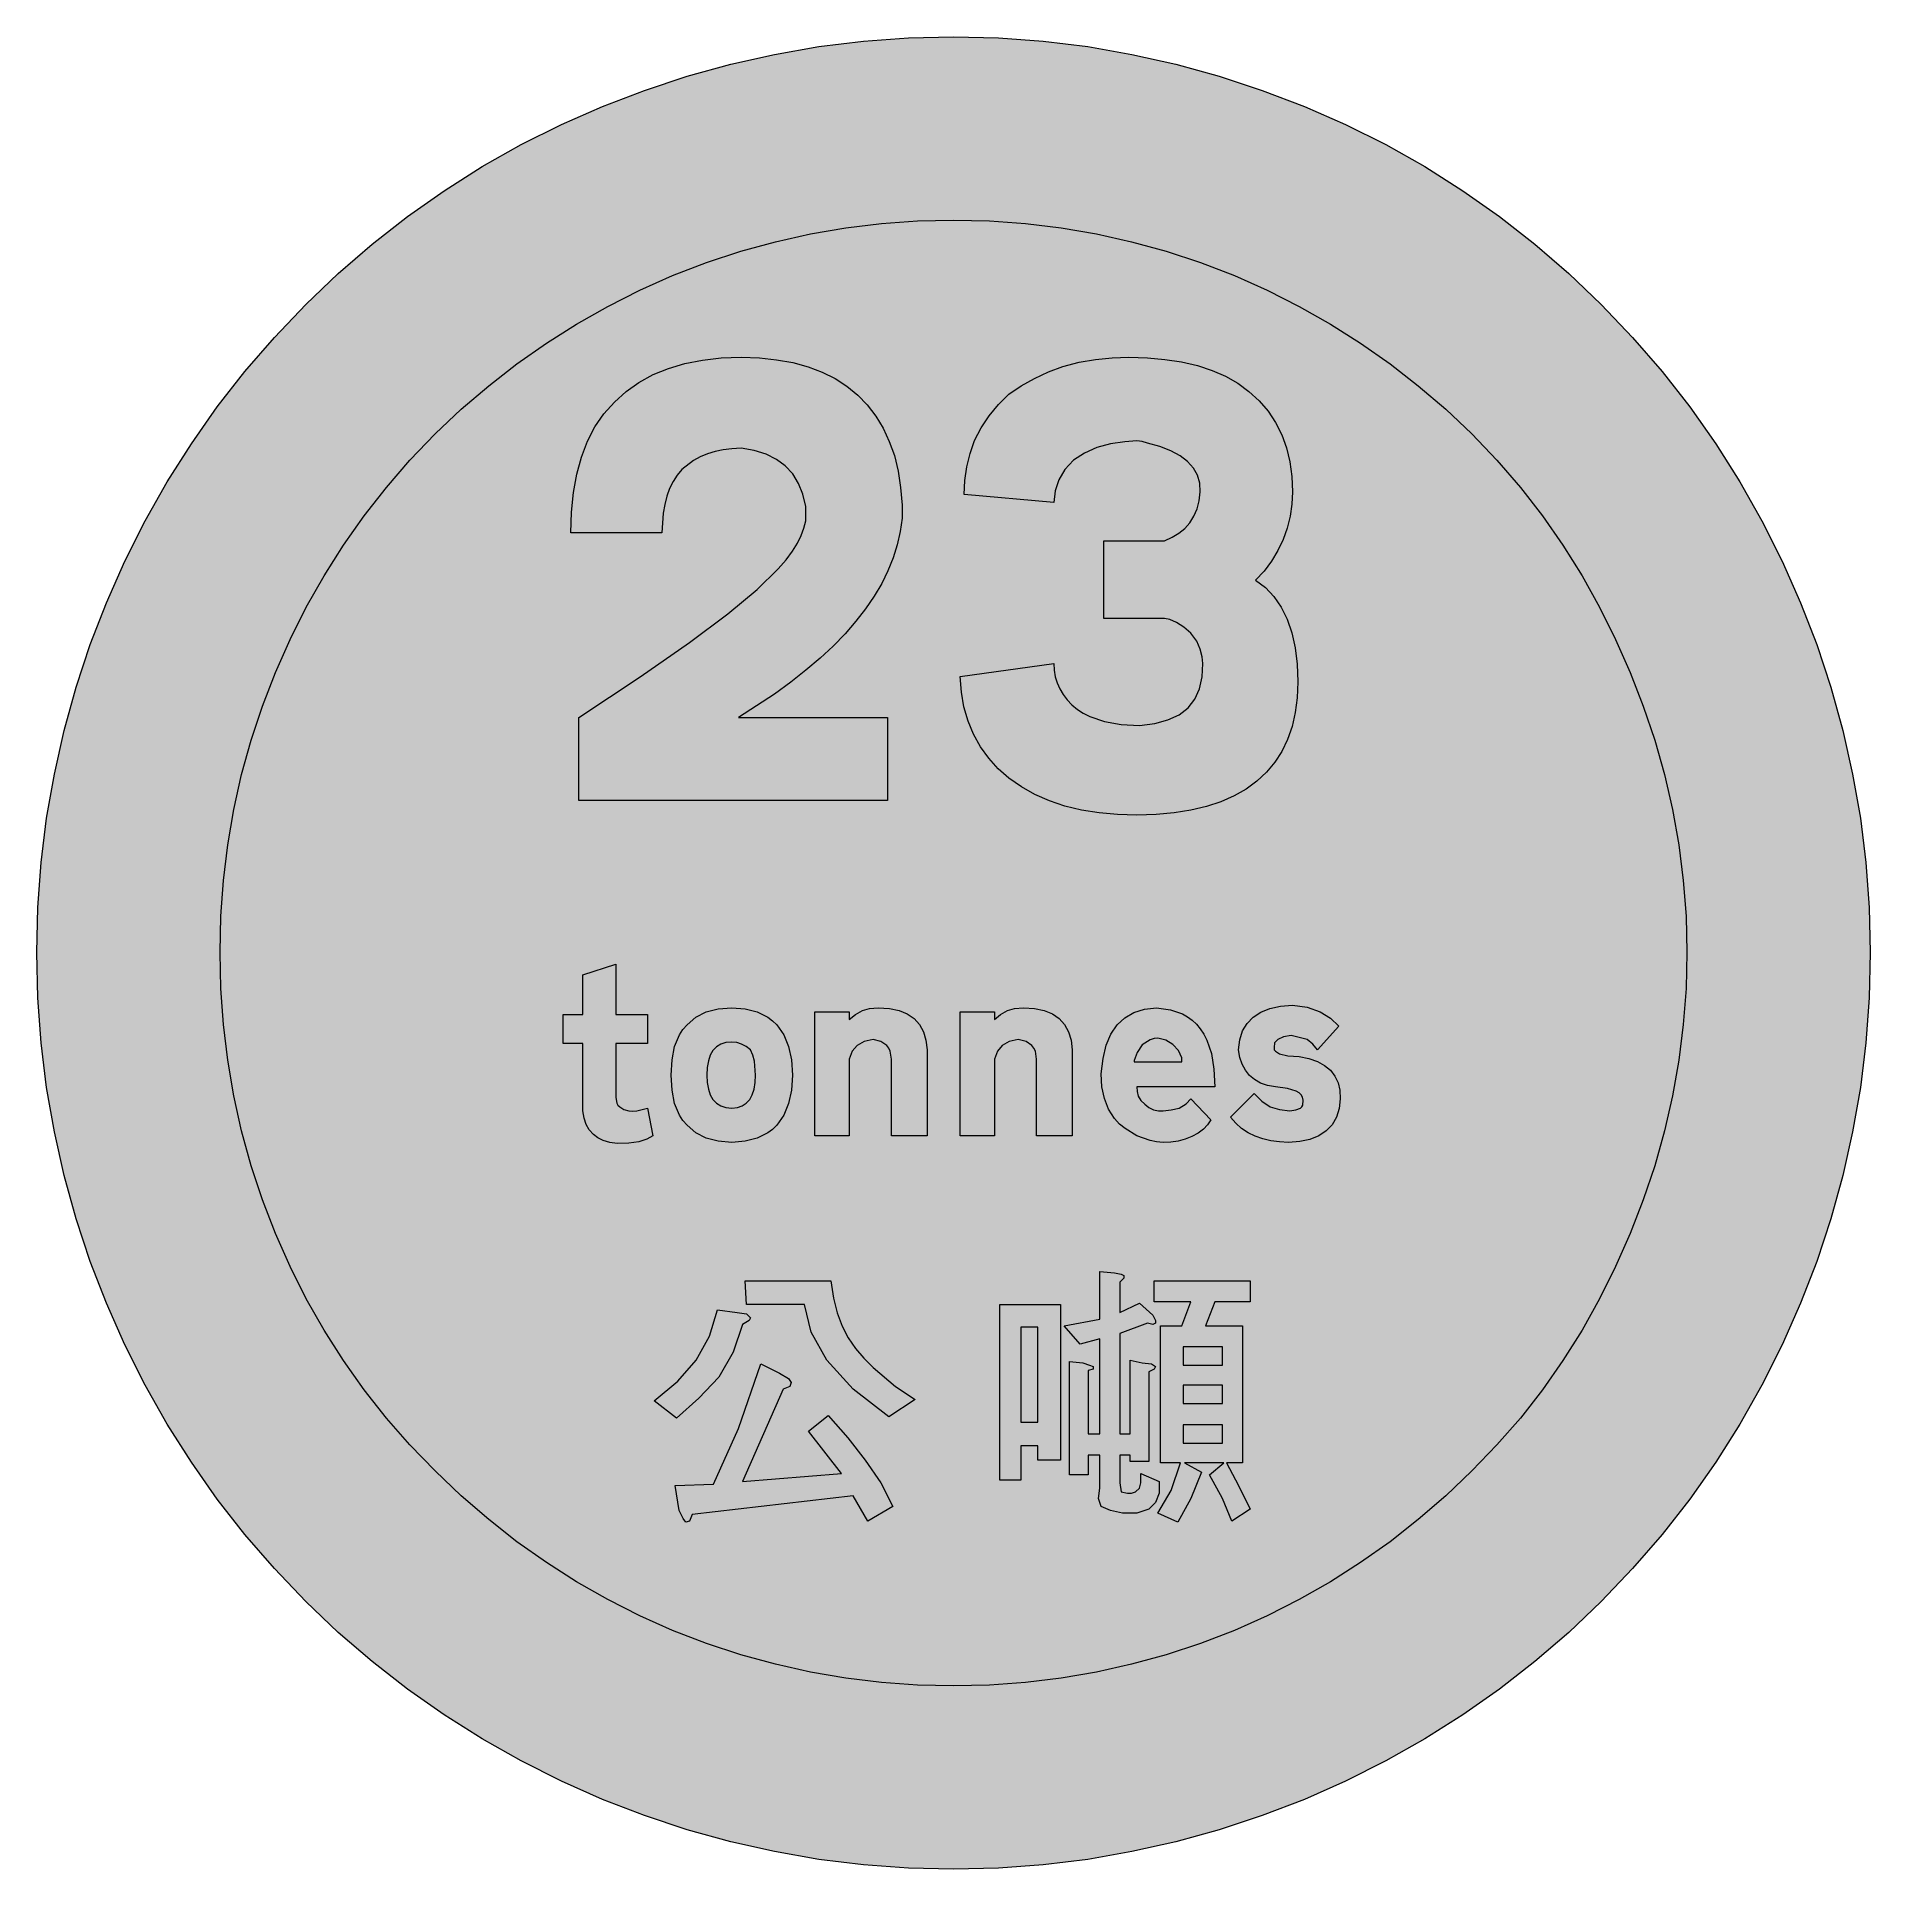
# Model space of a CAD drawing. Header units: metres. Extents: x 160 to 410, y 11 to 261.
import ezdxf

# ---------------------------------------------------------------- set-up
doc = ezdxf.new("R2010")
doc.units = ezdxf.units.M
for name, color, linetype, true_color in [('FILL_BLACK_000000', 7, 'Continuous', 0x000000), ('FILL_RED_FF0000', 7, 'Continuous', 0xff0000), ('FILL_WHITE_FFFFFF', 7, 'Continuous', 0xffffff)]:
    doc.layers.add(name, color=color, linetype=linetype, true_color=true_color)

msp = doc.modelspace()

# ---------------------------------------------------------------- hatches: boundary and pattern name
at = {"layer": 'FILL_BLACK_000000', "true_color": 0x000000}
h = msp.add_hatch(color=7, dxfattribs=at)
h.dxf.hatch_style = 1
h.paths.add_polyline_path([(275.76, 168.12), (275.76, 156.78), (233.64, 156.78), (233.64, 168.12), (242.01, 173.66), (248.73, 178.34), (253.99, 182.27), (257.96, 185.58), (260.83, 188.38), (261.91, 189.63), (262.77, 190.8), (263.46, 191.9), (263.97, 192.95), (264.35, 193.95), (264.6, 194.94), (264.6, 196.92), (264.22, 198.58), (263.63, 200.06), (262.82, 201.34), (261.81, 202.43), (260.6, 203.33), (259.18, 204.03), (257.58, 204.54), (255.78, 204.84), (254.53, 204.79), (253.35, 204.64), (252.24, 204.4), (251.19, 204.08), (250.21, 203.66), (249.3, 203.17), (247.68, 201.96), (247.05, 201.18), (246.5, 200.31), (246.03, 199.35), (245.66, 198.32), (245.36, 197.19), (245.15, 195.99), (244.98, 193.32), (232.56, 193.32), (232.65, 196.15), (232.91, 198.81), (233.35, 201.32), (233.98, 203.65), (234.8, 205.8), (235.83, 207.77), (237.06, 209.55), (238.5, 211.14), (240.08, 212.59), (241.83, 213.84), (243.76, 214.9), (245.86, 215.75), (248.11, 216.42), (250.52, 216.89), (253.08, 217.17), (255.78, 217.26), (258.28, 217.18), (260.63, 216.93), (262.84, 216.53), (264.91, 215.96), (266.83, 215.23), (268.6, 214.35), (270.22, 213.3), (271.69, 212.11), (273, 210.76), (274.16, 209.25), (275.16, 207.6), (276, 205.79), (276.69, 203.84), (277.2, 201.74), (277.55, 199.49), (277.74, 197.1), (277.74, 195.3), (277.49, 193.49), (277.09, 191.69), (276.53, 189.91), (275.82, 188.14), (274.96, 186.39), (273.94, 184.66), (272.76, 182.94), (271.44, 181.24), (269.96, 179.55), (268.34, 177.87), (266.56, 176.21), (264.63, 174.57), (262.55, 172.94), (260.32, 171.32), (255.42, 168.12), (275.76, 168.12)])
h = msp.add_hatch(color=7, dxfattribs=at)
h.dxf.hatch_style = 1
h.paths.add_polyline_path([(307.14, 154.88), (304.62, 155.11), (302.23, 155.49), (299.97, 156.04), (297.84, 156.74), (295.86, 157.61), (294.02, 158.64), (292.32, 159.84), (290.85, 161.13), (289.56, 162.56), (288.44, 164.13), (287.51, 165.83), (286.75, 167.64), (286.19, 169.56), (285.83, 171.58), (285.66, 173.7), (298.44, 175.5), (298.49, 174.57), (298.64, 173.68), (298.9, 172.83), (299.25, 172.01), (299.71, 171.24), (300.26, 170.51), (300.92, 169.83), (301.68, 169.2), (302.47, 168.69), (303.36, 168.26), (305.37, 167.58), (307.65, 167.18), (310.14, 167.04), (312.22, 167.29), (314.02, 167.78), (315.53, 168.5), (316.76, 169.45), (317.69, 170.62), (318.34, 172.03), (318.7, 173.65), (318.78, 175.5), (318.7, 176.4), (318.44, 177.44), (317.94, 178.54), (317.16, 179.64), (316.17, 180.43), (315.18, 181.08), (314.3, 181.49), (313.56, 181.62), (305.28, 181.62), (305.28, 192.24), (313.56, 192.24), (314.59, 192.7), (315.51, 193.26), (316.32, 193.92), (317, 194.69), (317.56, 195.57), (317.99, 196.57), (318.28, 197.68), (318.42, 198.9), (318.36, 200.07), (318.05, 201.16), (317.5, 202.15), (316.71, 203.04), (315.68, 203.83), (314.42, 204.52), (312.93, 205.1), (311.22, 205.56), (310.51, 205.77), (309.76, 205.85), (308.16, 205.74), (306.18, 205.47), (304.31, 204.95), (302.62, 204.2), (301.14, 203.22), (299.96, 201.94), (299.12, 200.54), (298.61, 199.04), (298.44, 197.46), (286.2, 198.54), (286.3, 200.43), (286.58, 202.3), (287.04, 204.13), (287.64, 205.92), (288.55, 207.64), (289.64, 209.27), (290.91, 210.81), (292.32, 212.22), (294, 213.37), (295.81, 214.38), (297.71, 215.26), (299.7, 216), (301.89, 216.58), (304.13, 216.97), (306.41, 217.19), (308.7, 217.26), (311.21, 217.19), (313.61, 216.98), (315.89, 216.63), (318.04, 216.14), (320.04, 215.48), (321.89, 214.68), (323.57, 213.71), (325.08, 212.58), (326.47, 211.3), (327.68, 209.89), (328.7, 208.35), (329.54, 206.69), (330.18, 204.91), (330.65, 203.01), (330.93, 201.01), (331.02, 198.9), (330.94, 197.22), (330.69, 195.57), (330.28, 193.96), (329.72, 192.4), (329, 190.89), (328.13, 189.46), (327.13, 188.1), (325.98, 186.84), (327.31, 185.85), (328.47, 184.62), (329.46, 183.18), (330.28, 181.53), (330.91, 179.68), (331.37, 177.63), (331.65, 175.39), (331.74, 172.98), (331.65, 170.82), (331.39, 168.79), (330.95, 166.89), (330.33, 165.13), (329.55, 163.5), (328.59, 162.01), (327.46, 160.65), (326.16, 159.44), (324.69, 158.36), (323.06, 157.42), (321.25, 156.62), (319.29, 155.97), (317.15, 155.46), (314.86, 155.09), (312.4, 154.87), (309.78, 154.8), (307.14, 154.88)])
h = msp.add_hatch(color=7, dxfattribs=at)
h.dxf.hatch_style = 1
h.paths.add_polyline_path([(243, 127.62), (243, 123.66), (238.68, 123.66), (238.68, 116.28), (238.82, 115.52), (238.98, 115.22), (239.22, 115.02), (239.78, 114.62), (240.48, 114.48), (241.02, 114.41), (241.56, 114.48), (243, 114.84), (243.72, 111.06), (242.91, 110.59), (241.83, 110.25), (240.48, 110.05), (238.86, 109.98), (237.85, 110.15), (236.97, 110.41), (236.23, 110.76), (235.62, 111.24), (235.04, 111.85), (234.63, 112.59), (234.35, 113.47), (234.18, 114.48), (234.18, 123.66), (231.48, 123.66), (231.48, 127.62), (234.18, 127.62), (234.18, 133.02), (238.68, 134.46), (238.68, 127.62), (243, 127.62)])
h = msp.add_hatch(color=7, dxfattribs=at)
h.dxf.hatch_style = 1
h.paths.add_polyline_path([(262.26, 115.45), (261.59, 113.85), (260.64, 112.5), (260.07, 111.93), (259.43, 111.45), (257.99, 110.72), (256.34, 110.3), (254.52, 110.16), (252.63, 110.3), (250.99, 110.72), (249.58, 111.45), (248.4, 112.5), (247.84, 113.14), (247.38, 113.85), (246.71, 115.45), (246.35, 117.28), (246.24, 119.34), (246.35, 121.4), (246.71, 123.23), (247.38, 124.83), (247.84, 125.54), (248.4, 126.18), (249.58, 127.23), (250.99, 127.96), (252.63, 128.38), (254.52, 128.52), (256.34, 128.38), (257.99, 127.96), (259.43, 127.23), (260.07, 126.75), (260.64, 126.18), (261.59, 124.83), (262.26, 123.23), (262.67, 121.4), (262.8, 119.34), (262.67, 117.28), (262.26, 115.45)])
h.paths.add_polyline_path([(257.38, 122.05), (257.04, 122.76), (256.47, 123.23), (255.85, 123.57), (255.19, 123.77), (254.52, 123.84), (253.7, 123.76), (253, 123.54), (252.41, 123.18), (251.93, 122.67), (251.57, 122.03), (251.31, 121.26), (251.15, 120.36), (251.1, 119.34), (251.15, 118.32), (251.31, 117.42), (251.57, 116.65), (251.93, 116.01), (252.41, 115.5), (253, 115.14), (253.7, 114.92), (254.52, 114.84), (255.28, 114.92), (255.94, 115.14), (256.49, 115.5), (256.95, 116.01), (257.3, 116.65), (257.56, 117.42), (257.71, 118.32), (257.76, 119.34), (257.6, 121.25), (257.38, 122.05)], flags=16)
h = msp.add_hatch(color=7, dxfattribs=at)
h.dxf.hatch_style = 1
h.paths.add_polyline_path([(276.13, 122.58), (275.93, 123.02), (275.65, 123.39), (274.86, 123.93), (273.78, 124.2), (272.57, 123.93), (271.62, 123.39), (270.95, 122.58), (270.54, 121.5), (270.54, 111.06), (265.86, 111.06), (265.86, 127.98), (270.54, 127.98), (270.54, 126.9), (271.37, 127.6), (272.34, 128.16), (273.29, 128.41), (274.5, 128.52), (276.02, 128.43), (277.34, 128.15), (278.46, 127.69), (279.38, 127.06), (280.11, 126.24), (280.65, 125.25), (281, 124.09), (281.16, 122.76), (281.16, 111.06), (276.3, 111.06), (276.3, 120.96), (276.3, 121.03), (276.3, 121.14), (276.3, 121.32), (276.3, 121.39), (276.3, 121.5), (276.13, 122.58)])
h = msp.add_hatch(color=7, dxfattribs=at)
h.dxf.hatch_style = 1
h.paths.add_polyline_path([(295.93, 122.58), (295.73, 123.02), (295.45, 123.39), (294.66, 123.93), (293.58, 124.2), (292.37, 123.93), (291.42, 123.39), (290.75, 122.58), (290.34, 121.5), (290.34, 111.06), (285.66, 111.06), (285.66, 127.98), (290.34, 127.98), (290.34, 126.9), (291.17, 127.6), (292.14, 128.16), (293.09, 128.41), (294.3, 128.52), (295.82, 128.43), (297.14, 128.15), (298.26, 127.69), (299.18, 127.06), (299.91, 126.24), (300.45, 125.25), (300.8, 124.09), (300.96, 122.76), (300.96, 111.06), (296.1, 111.06), (296.1, 120.96), (296.1, 121.03), (296.1, 121.14), (296.1, 121.32), (296.1, 121.39), (296.1, 121.5), (295.93, 122.58)])
h = msp.add_hatch(color=7, dxfattribs=at)
h.dxf.hatch_style = 1
h.paths.add_polyline_path([(309.8, 117.09), (309.96, 116.46), (310.34, 115.85), (310.86, 115.38), (311.43, 114.91), (312.05, 114.59), (312.71, 114.44), (313.38, 114.48), (314.46, 114.59), (315.54, 114.84), (316.49, 115.4), (317.16, 116.1), (319.86, 113.22), (319.43, 112.56), (318.85, 111.96), (318.13, 111.41), (317.3, 110.95), (316.38, 110.57), (315.41, 110.31), (314.4, 110.17), (313.38, 110.16), (312.46, 110.22), (311.58, 110.41), (309.78, 111.06), (308.18, 112.03), (307.43, 112.65), (306.72, 113.4), (305.91, 114.69), (305.35, 116.12), (305.02, 117.73), (304.92, 119.52), (305.16, 121.6), (305.6, 123.41), (306.24, 124.93), (307.08, 126.18), (308.13, 127.16), (309.38, 127.87), (310.83, 128.33), (312.48, 128.52), (314.37, 128.25), (315.99, 127.69), (316.7, 127.29), (317.34, 126.82), (317.91, 126.27), (318.42, 125.64), (318.92, 124.92), (319.34, 124.12), (319.95, 122.29), (320.29, 120.15), (320.4, 117.72), (309.78, 117.72), (309.8, 117.09)])
h.paths.add_polyline_path([(315.9, 121.68), (315.44, 122.68), (314.69, 123.5), (313.72, 124.08), (312.66, 124.38), (312.12, 124.32), (311.58, 124.13), (310.5, 123.48), (309.83, 122.4), (309.42, 121.32), (309.42, 121.14), (315.9, 121.14), (315.9, 121.68)], flags=16)
h = msp.add_hatch(color=7, dxfattribs=at)
h.dxf.hatch_style = 1
h.paths.add_polyline_path([(337.38, 114.76), (337.01, 113.58), (336.42, 112.56), (335.61, 111.71), (334.6, 111.04), (333.4, 110.56), (332.02, 110.26), (330.48, 110.16), (329.23, 110.21), (328.05, 110.37), (326.95, 110.63), (325.91, 110.99), (324.96, 111.47), (324.08, 112.06), (323.28, 112.76), (322.56, 113.58), (325.8, 116.82), (326.81, 115.79), (327.96, 115.02), (329.24, 114.62), (330.66, 114.48), (331.45, 114.59), (332.1, 114.84), (332.31, 115.01), (332.42, 115.25), (332.46, 115.92), (332.4, 116.3), (332.22, 116.63), (331.93, 116.92), (331.52, 117.16), (330.33, 117.51), (328.68, 117.72), (327.6, 117.92), (326.65, 118.25), (325.84, 118.71), (325.15, 119.3), (324.59, 119.99), (324.15, 120.81), (323.83, 121.73), (323.64, 122.76), (323.82, 124.15), (324.21, 125.36), (324.82, 126.39), (325.64, 127.24), (326.68, 127.91), (327.92, 128.4), (329.37, 128.73), (331.02, 128.88), (333.04, 128.58), (334.78, 127.98), (336.21, 127.11), (337.32, 126), (334.44, 122.76), (333.79, 123.55), (333, 124.2), (330.84, 124.74), (329.77, 124.54), (329, 124.2), (328.56, 123.73), (328.5, 123.12), (328.5, 122.94), (328.52, 122.76), (328.68, 122.58), (329.22, 122.22), (330.37, 121.97), (331.92, 121.86), (333.25, 121.59), (334.41, 121.19), (335.39, 120.65), (336.2, 119.99), (336.81, 119.2), (337.24, 118.29), (337.47, 117.26), (337.5, 116.1), (337.38, 114.76)])
h = msp.add_hatch(color=7, dxfattribs=at)
h.dxf.hatch_style = 1
h.paths.add_polyline_path([(268.02, 91.26), (268.38, 88.92), (268.9, 86.88), (269.57, 85.09), (270.4, 83.49), (271.38, 82.04), (272.51, 80.7), (273.8, 79.42), (276.84, 76.86), (279.54, 75.06), (275.94, 72.72), (271.08, 76.5), (267.48, 80.46), (265.32, 84.24), (264.42, 88.02), (256.5, 88.02), (256.32, 91.26), (268.02, 91.26)])
h = msp.add_hatch(color=7, dxfattribs=at)
h.dxf.hatch_style = 1
h.paths.add_polyline_path([(306.72, 92.34), (307.62, 92.16), (307.98, 91.98), (307.98, 91.62), (307.44, 91.08), (307.44, 86.94), (310.14, 88.2), (311.94, 86.58), (312.3, 85.86), (312.3, 85.5), (311.94, 85.32), (311.22, 85.5), (307.44, 84.06), (307.44, 70.38), (308.88, 70.38), (308.88, 80.46), (310.5, 80.1), (311.76, 79.92), (312.3, 79.56), (312.12, 79.2), (311.4, 78.84), (311.4, 66.6), (308.88, 66.6), (308.88, 67.5), (307.44, 67.5), (307.44, 63.72), (307.62, 62.46), (308.52, 62.28), (309.06, 62.28), (309.6, 62.46), (310.14, 63), (310.32, 63.72), (310.32, 64.98), (312.84, 63.9), (312.84, 62.28), (312.3, 61.02), (311.4, 60.12), (309.78, 59.58), (307.8, 59.58), (306.18, 59.94), (304.92, 60.48), (304.56, 61.56), (304.74, 63), (304.74, 67.5), (303.12, 67.5), (303.12, 64.8), (300.6, 64.8), (300.6, 80.28), (302.4, 80.1), (303.3, 79.74), (303.84, 79.56), (303.84, 79.2), (303.12, 79.02), (303.12, 70.38), (304.74, 70.38), (304.74, 83.34), (302.04, 82.62), (299.88, 85.14), (304.74, 86.04), (304.74, 92.52), (306.72, 92.34)])
h = msp.add_hatch(color=7, dxfattribs=at)
h.dxf.hatch_style = 1
h.paths.add_polyline_path([(319.14, 85.14), (324.18, 85.14), (324.18, 66.42), (322.02, 66.42), (323.64, 63.36), (325.26, 60.12), (322.74, 58.5), (321.48, 61.56), (319.68, 64.8), (321.66, 66.42), (316.26, 66.42), (318.6, 65.16), (317.16, 61.56), (315.36, 58.32), (312.66, 59.58), (314.46, 62.64), (315.72, 66.42), (313.02, 66.42), (313.02, 85.14), (315.9, 85.14), (317.16, 88.38), (312.12, 88.38), (312.12, 91.26), (325.26, 91.26), (325.26, 88.38), (320.4, 88.38), (319.14, 85.14)])
h.paths.add_polyline_path([(316.08, 74.52), (321.48, 74.52), (321.48, 77.04), (316.08, 77.04), (316.08, 74.52)], flags=16)
h.paths.add_polyline_path([(316.08, 82.26), (316.08, 79.74), (321.48, 79.74), (321.48, 82.26), (316.08, 82.26)], flags=16)
h.paths.add_polyline_path([(321.48, 71.64), (316.08, 71.64), (316.08, 69.12), (321.48, 69.12), (321.48, 71.64)], flags=16)
h = msp.add_hatch(color=7, dxfattribs=at)
h.dxf.hatch_style = 1
h.paths.add_polyline_path([(299.34, 66.78), (296.28, 66.78), (296.28, 68.76), (293.94, 68.76), (293.94, 64.08), (291.06, 64.08), (291.06, 88.02), (299.34, 88.02), (299.34, 66.78)])
h.paths.add_polyline_path([(296.28, 84.96), (293.94, 84.96), (293.94, 72), (296.28, 72), (296.28, 84.96)], flags=16)
h = msp.add_hatch(color=7, dxfattribs=at)
h.dxf.hatch_style = 1
h.paths.add_polyline_path([(256.5, 86.76), (257.04, 86.22), (256.86, 85.86), (255.96, 85.32), (254.7, 81.54), (252.72, 78.12), (250.02, 75.24), (246.96, 72.54), (243.9, 74.88), (247.14, 77.58), (249.66, 80.46), (251.46, 83.7), (252.54, 87.3), (255.24, 86.94), (256.5, 86.76)])
h = msp.add_hatch(color=7, dxfattribs=at)
h.dxf.hatch_style = 1
h.paths.add_polyline_path([(262.26, 77.94), (262.62, 77.4), (262.44, 76.86), (261.54, 76.5), (255.96, 63.9), (269.46, 64.98), (264.96, 70.74), (267.66, 72.9), (270.36, 69.84), (272.7, 66.78), (274.86, 63.72), (276.48, 60.48), (273.06, 58.5), (271.08, 61.92), (249.12, 59.4), (248.76, 58.5), (248.22, 58.32), (247.86, 58.86), (247.32, 59.94), (246.78, 63.36), (252, 63.54), (255.42, 71.1), (258.48, 79.92), (261, 78.66), (262.26, 77.94)])
at = {"layer": 'FILL_RED_FF0000', "true_color": 0xff0000}
h = msp.add_hatch(color=7, dxfattribs=at)
h.dxf.hatch_style = 1
h.paths.add_polyline_path([(409.71, 129.89), (409.26, 123.74), (408.5, 117.64), (407.45, 111.6), (406.11, 105.63), (404.47, 99.73), (402.54, 93.92), (400.32, 88.2), (397.82, 82.54), (395.06, 77.03), (392.04, 71.69), (388.76, 66.51), (385.22, 61.5), (381.44, 56.66), (377.41, 52), (373.14, 47.52), (368.71, 43.31), (364.08, 39.33), (359.25, 35.58), (354.24, 32.06), (349.06, 28.79), (343.73, 25.78), (338.25, 23.02), (332.64, 20.52), (326.86, 18.3), (321.01, 16.37), (315.09, 14.73), (309.11, 13.39), (303.07, 12.34), (297, 11.58), (290.89, 11.13), (284.76, 10.98), (278.62, 11.13), (272.49, 11.58), (266.4, 12.34), (260.35, 13.39), (254.36, 14.73), (248.44, 16.37), (242.61, 18.3), (236.88, 20.52), (231.27, 23.02), (225.79, 25.78), (220.46, 28.79), (215.28, 32.06), (210.27, 35.58), (205.44, 39.33), (200.81, 43.31), (196.38, 47.52), (192.11, 52), (188.08, 56.66), (184.3, 61.5), (180.77, 66.51), (177.48, 71.69), (174.46, 77.03), (171.7, 82.54), (169.2, 88.2), (166.98, 93.92), (165.05, 99.73), (163.41, 105.63), (162.07, 111.6), (161.02, 117.64), (160.26, 123.74), (159.81, 129.89), (159.66, 136.08), (159.81, 142.21), (160.26, 148.32), (161.02, 154.38), (162.07, 160.4), (163.41, 166.36), (165.05, 172.25), (166.98, 178.06), (169.2, 183.78), (171.7, 189.44), (174.46, 194.95), (177.48, 200.29), (180.77, 205.47), (184.3, 210.48), (188.08, 215.32), (192.11, 219.98), (196.38, 224.46), (200.81, 228.68), (205.44, 232.68), (210.27, 236.45), (215.28, 239.99), (220.46, 243.27), (225.79, 246.28), (231.27, 249.02), (236.88, 251.46), (242.61, 253.68), (248.44, 255.61), (254.36, 257.25), (260.35, 258.59), (266.4, 259.64), (272.49, 260.4), (278.62, 260.85), (284.76, 261), (290.89, 260.85), (297, 260.4), (303.07, 259.64), (309.11, 258.59), (315.09, 257.25), (321.01, 255.61), (326.86, 253.68), (332.64, 251.46), (338.25, 249.02), (343.73, 246.28), (349.06, 243.27), (354.24, 239.99), (359.25, 236.45), (364.08, 232.68), (368.71, 228.68), (373.14, 224.46), (377.41, 219.98), (381.44, 215.32), (385.22, 210.48), (388.76, 205.47), (392.04, 200.29), (395.06, 194.95), (397.82, 189.44), (400.32, 183.78), (402.54, 178.06), (404.47, 172.25), (406.11, 166.36), (407.45, 160.4), (408.5, 154.38), (409.26, 148.32), (409.71, 142.21), (409.86, 136.08), (409.71, 129.89)])
at = {"layer": 'FILL_WHITE_FFFFFF', "true_color": 0xffffff}
h = msp.add_hatch(color=7, dxfattribs=at)
h.dxf.hatch_style = 1
h.paths.add_polyline_path([(384.71, 131.15), (384.34, 126.24), (383.72, 121.35), (382.86, 116.51), (381.76, 111.71), (380.44, 106.97), (378.88, 102.31), (377.1, 97.74), (375.11, 93.21), (372.92, 88.8), (370.52, 84.53), (367.92, 80.39), (365.12, 76.4), (362.12, 72.55), (358.91, 68.87), (355.5, 65.34), (351.92, 61.92), (348.18, 58.7), (344.32, 55.66), (340.31, 52.83), (336.18, 50.2), (331.93, 47.77), (327.57, 45.56), (323.1, 43.56), (318.48, 41.79), (313.79, 40.25), (309.05, 38.95), (304.27, 37.89), (299.44, 37.06), (294.57, 36.47), (289.68, 36.12), (284.76, 36), (279.84, 36.12), (274.95, 36.47), (270.08, 37.06), (265.25, 37.89), (260.47, 38.95), (255.73, 40.25), (251.04, 41.79), (246.42, 43.56), (241.95, 45.56), (237.59, 47.77), (233.34, 50.2), (229.21, 52.83), (225.2, 55.66), (221.34, 58.7), (217.6, 61.92), (214.02, 65.34), (210.6, 68.87), (207.38, 72.55), (204.34, 76.4), (201.51, 80.39), (198.88, 84.53), (196.45, 88.8), (194.24, 93.21), (192.24, 97.74), (190.47, 102.31), (188.93, 106.97), (187.63, 111.71), (186.57, 116.51), (185.74, 121.35), (185.15, 126.24), (184.8, 131.15), (184.68, 136.08), (184.8, 141), (185.15, 145.89), (185.74, 150.75), (186.57, 155.57), (187.63, 160.33), (188.93, 165.04), (190.47, 169.68), (192.24, 174.24), (194.24, 178.77), (196.45, 183.18), (198.88, 187.46), (201.51, 191.61), (204.34, 195.63), (207.38, 199.5), (210.6, 203.23), (214.02, 206.82), (217.6, 210.18), (221.34, 213.36), (225.2, 216.36), (229.21, 219.17), (233.34, 221.79), (237.59, 224.21), (241.95, 226.42), (246.42, 228.42), (251.04, 230.19), (255.73, 231.73), (260.47, 233.03), (265.25, 234.09), (270.08, 234.92), (274.95, 235.51), (279.84, 235.86), (284.76, 235.98), (289.68, 235.86), (294.57, 235.51), (299.44, 234.92), (304.27, 234.09), (309.05, 233.03), (313.79, 231.73), (318.48, 230.19), (323.1, 228.42), (327.57, 226.42), (331.93, 224.21), (336.18, 221.79), (340.31, 219.17), (344.32, 216.36), (348.18, 213.36), (351.92, 210.18), (355.5, 206.82), (358.91, 203.23), (362.12, 199.5), (365.12, 195.63), (367.92, 191.61), (370.52, 187.46), (372.92, 183.18), (375.11, 178.77), (377.1, 174.24), (378.88, 169.68), (380.44, 165.04), (381.76, 160.33), (382.86, 155.57), (383.72, 150.75), (384.34, 145.89), (384.71, 141), (384.84, 136.08), (384.71, 131.15)])

# ---------------------------------------------------------------- linework, layer by layer
at = {"layer": 'FILL_BLACK_000000', "lineweight": 0, "true_color": 0x000000}
for points in [[(275.76, 168.12), (275.76, 156.78), (233.64, 156.78), (233.64, 168.12), (242.01, 173.66), (248.73, 178.34), (253.99, 182.27), (257.96, 185.58), (260.83, 188.38), (261.91, 189.63), (262.77, 190.8), (263.46, 191.9), (263.97, 192.95), (264.35, 193.95), (264.6, 194.94), (264.6, 196.92), (264.22, 198.58), (263.63, 200.06), (262.82, 201.34), (261.81, 202.43), (260.6, 203.33), (259.18, 204.03), (257.58, 204.54), (255.78, 204.84), (254.53, 204.79), (253.35, 204.64), (252.24, 204.4), (251.19, 204.08), (250.21, 203.66), (249.3, 203.17), (247.68, 201.96), (247.05, 201.18), (246.5, 200.31), (246.03, 199.35), (245.66, 198.32), (245.36, 197.19), (245.15, 195.99), (244.98, 193.32), (232.56, 193.32), (232.65, 196.15), (232.91, 198.81), (233.35, 201.32), (233.98, 203.65), (234.8, 205.8), (235.83, 207.77), (237.06, 209.55), (238.5, 211.14), (240.08, 212.59), (241.83, 213.84), (243.76, 214.9), (245.86, 215.75), (248.11, 216.42), (250.52, 216.89), (253.08, 217.17), (255.78, 217.26), (258.28, 217.18), (260.63, 216.93), (262.84, 216.53), (264.91, 215.96), (266.83, 215.23), (268.6, 214.35), (270.22, 213.3), (271.69, 212.11), (273, 210.76), (274.16, 209.25), (275.16, 207.6), (276, 205.79), (276.69, 203.84), (277.2, 201.74), (277.55, 199.49), (277.74, 197.1), (277.74, 195.3), (277.49, 193.49), (277.09, 191.69), (276.53, 189.91), (275.82, 188.14), (274.96, 186.39), (273.94, 184.66), (272.76, 182.94), (271.44, 181.24), (269.96, 179.55), (268.34, 177.87), (266.56, 176.21), (264.63, 174.57), (262.55, 172.94), (260.32, 171.32), (255.42, 168.12)], [(307.14, 154.88), (304.62, 155.11), (302.23, 155.49), (299.97, 156.04), (297.84, 156.74), (295.86, 157.61), (294.02, 158.64), (292.32, 159.84), (290.85, 161.13), (289.56, 162.56), (288.44, 164.13), (287.51, 165.83), (286.75, 167.64), (286.19, 169.56), (285.83, 171.58), (285.66, 173.7), (298.44, 175.5), (298.49, 174.57), (298.64, 173.68), (298.9, 172.83), (299.25, 172.01), (299.71, 171.24), (300.26, 170.51), (300.92, 169.83), (301.68, 169.2), (302.47, 168.69), (303.36, 168.26), (305.37, 167.58), (307.65, 167.18), (310.14, 167.04), (312.22, 167.29), (314.02, 167.78), (315.53, 168.5), (316.76, 169.45), (317.69, 170.62), (318.34, 172.03), (318.7, 173.65), (318.78, 175.5), (318.7, 176.4), (318.44, 177.44), (317.94, 178.54), (317.16, 179.64), (316.17, 180.43), (315.18, 181.08), (314.3, 181.49), (313.56, 181.62), (305.28, 181.62), (305.28, 192.24), (313.56, 192.24), (314.59, 192.7), (315.51, 193.26), (316.32, 193.92), (317, 194.69), (317.56, 195.57), (317.99, 196.57), (318.28, 197.68), (318.42, 198.9), (318.36, 200.07), (318.05, 201.16), (317.5, 202.15), (316.71, 203.04), (315.68, 203.83), (314.42, 204.52), (312.93, 205.1), (311.22, 205.56), (310.51, 205.77), (309.76, 205.85), (308.16, 205.74), (306.18, 205.47), (304.31, 204.95), (302.62, 204.2), (301.14, 203.22), (299.96, 201.94), (299.12, 200.54), (298.61, 199.04), (298.44, 197.46), (286.2, 198.54), (286.3, 200.43), (286.58, 202.3), (287.04, 204.13), (287.64, 205.92), (288.55, 207.64), (289.64, 209.27), (290.91, 210.81), (292.32, 212.22), (294, 213.37), (295.81, 214.38), (297.71, 215.26), (299.7, 216), (301.89, 216.58), (304.13, 216.97), (306.41, 217.19), (308.7, 217.26), (311.21, 217.19), (313.61, 216.98), (315.89, 216.63), (318.04, 216.14), (320.04, 215.48), (321.89, 214.68), (323.57, 213.71), (325.08, 212.58), (326.47, 211.3), (327.68, 209.89), (328.7, 208.35), (329.54, 206.69), (330.18, 204.91), (330.65, 203.01), (330.93, 201.01), (331.02, 198.9), (330.94, 197.22), (330.69, 195.57), (330.28, 193.96), (329.72, 192.4), (329, 190.89), (328.13, 189.46), (327.13, 188.1), (325.98, 186.84), (327.31, 185.85), (328.47, 184.62), (329.46, 183.18), (330.28, 181.53), (330.91, 179.68), (331.37, 177.63), (331.65, 175.39), (331.74, 172.98), (331.65, 170.82), (331.39, 168.79), (330.95, 166.89), (330.33, 165.13), (329.55, 163.5), (328.59, 162.01), (327.46, 160.65), (326.16, 159.44), (324.69, 158.36), (323.06, 157.42), (321.25, 156.62), (319.29, 155.97), (317.15, 155.46), (314.86, 155.09), (312.4, 154.87), (309.78, 154.8)], [(243, 127.62), (243, 123.66), (238.68, 123.66), (238.68, 116.28), (238.82, 115.52), (238.98, 115.22), (239.22, 115.02), (239.78, 114.62), (240.48, 114.48), (241.02, 114.41), (241.56, 114.48), (243, 114.84), (243.72, 111.06), (242.91, 110.59), (241.83, 110.25), (240.48, 110.05), (238.86, 109.98), (237.85, 110.15), (236.97, 110.41), (236.23, 110.76), (235.62, 111.24), (235.04, 111.85), (234.63, 112.59), (234.35, 113.47), (234.18, 114.48), (234.18, 123.66), (231.48, 123.66), (231.48, 127.62), (234.18, 127.62), (234.18, 133.02), (238.68, 134.46), (238.68, 127.62)], [(262.26, 115.45), (261.59, 113.85), (260.64, 112.5), (260.07, 111.93), (259.43, 111.45), (257.99, 110.72), (256.34, 110.3), (254.52, 110.16), (252.63, 110.3), (250.99, 110.72), (249.58, 111.45), (248.4, 112.5), (247.84, 113.14), (247.38, 113.85), (246.71, 115.45), (246.35, 117.28), (246.24, 119.34), (246.35, 121.4), (246.71, 123.23), (247.38, 124.83), (247.84, 125.54), (248.4, 126.18), (249.58, 127.23), (250.99, 127.96), (252.63, 128.38), (254.52, 128.52), (256.34, 128.38), (257.99, 127.96), (259.43, 127.23), (260.07, 126.75), (260.64, 126.18), (261.59, 124.83), (262.26, 123.23), (262.67, 121.4), (262.8, 119.34), (262.67, 117.28)], [(276.13, 122.58), (275.93, 123.02), (275.65, 123.39), (274.86, 123.93), (273.78, 124.2), (272.57, 123.93), (271.62, 123.39), (270.95, 122.58), (270.54, 121.5), (270.54, 111.06), (265.86, 111.06), (265.86, 127.98), (270.54, 127.98), (270.54, 126.9), (271.37, 127.6), (272.34, 128.16), (273.29, 128.41), (274.5, 128.52), (276.02, 128.43), (277.34, 128.15), (278.46, 127.69), (279.38, 127.06), (280.11, 126.24), (280.65, 125.25), (281, 124.09), (281.16, 122.76), (281.16, 111.06), (276.3, 111.06), (276.3, 120.96), (276.3, 121.03), (276.3, 121.14), (276.3, 121.32), (276.3, 121.39), (276.3, 121.5)], [(295.93, 122.58), (295.73, 123.02), (295.45, 123.39), (294.66, 123.93), (293.58, 124.2), (292.37, 123.93), (291.42, 123.39), (290.75, 122.58), (290.34, 121.5), (290.34, 111.06), (285.66, 111.06), (285.66, 127.98), (290.34, 127.98), (290.34, 126.9), (291.17, 127.6), (292.14, 128.16), (293.09, 128.41), (294.3, 128.52), (295.82, 128.43), (297.14, 128.15), (298.26, 127.69), (299.18, 127.06), (299.91, 126.24), (300.45, 125.25), (300.8, 124.09), (300.96, 122.76), (300.96, 111.06), (296.1, 111.06), (296.1, 120.96), (296.1, 121.03), (296.1, 121.14), (296.1, 121.32), (296.1, 121.39), (296.1, 121.5)], [(309.8, 117.09), (309.96, 116.46), (310.34, 115.85), (310.86, 115.38), (311.43, 114.91), (312.05, 114.59), (312.71, 114.44), (313.38, 114.48), (314.46, 114.59), (315.54, 114.84), (316.49, 115.4), (317.16, 116.1), (319.86, 113.22), (319.43, 112.56), (318.85, 111.96), (318.13, 111.41), (317.3, 110.95), (316.38, 110.57), (315.41, 110.31), (314.4, 110.17), (313.38, 110.16), (312.46, 110.22), (311.58, 110.41), (309.78, 111.06), (308.18, 112.03), (307.43, 112.65), (306.72, 113.4), (305.91, 114.69), (305.35, 116.12), (305.02, 117.73), (304.92, 119.52), (305.16, 121.6), (305.6, 123.41), (306.24, 124.93), (307.08, 126.18), (308.13, 127.16), (309.38, 127.87), (310.83, 128.33), (312.48, 128.52), (314.37, 128.25), (315.99, 127.69), (316.7, 127.29), (317.34, 126.82), (317.91, 126.27), (318.42, 125.64), (318.92, 124.92), (319.34, 124.12), (319.95, 122.29), (320.29, 120.15), (320.4, 117.72), (309.78, 117.72)], [(337.38, 114.76), (337.01, 113.58), (336.42, 112.56), (335.61, 111.71), (334.6, 111.04), (333.4, 110.56), (332.02, 110.26), (330.48, 110.16), (329.23, 110.21), (328.05, 110.37), (326.95, 110.63), (325.91, 110.99), (324.96, 111.47), (324.08, 112.06), (323.28, 112.76), (322.56, 113.58), (325.8, 116.82), (326.81, 115.79), (327.96, 115.02), (329.24, 114.62), (330.66, 114.48), (331.45, 114.59), (332.1, 114.84), (332.31, 115.01), (332.42, 115.25), (332.46, 115.92), (332.4, 116.3), (332.22, 116.63), (331.93, 116.92), (331.52, 117.16), (330.33, 117.51), (328.68, 117.72), (327.6, 117.92), (326.65, 118.25), (325.84, 118.71), (325.15, 119.3), (324.59, 119.99), (324.15, 120.81), (323.83, 121.73), (323.64, 122.76), (323.82, 124.15), (324.21, 125.36), (324.82, 126.39), (325.64, 127.24), (326.68, 127.91), (327.92, 128.4), (329.37, 128.73), (331.02, 128.88), (333.04, 128.58), (334.78, 127.98), (336.21, 127.11), (337.32, 126), (334.44, 122.76), (333.79, 123.55), (333, 124.2), (330.84, 124.74), (329.77, 124.54), (329, 124.2), (328.56, 123.73), (328.5, 123.12), (328.5, 122.94), (328.52, 122.76), (328.68, 122.58), (329.22, 122.22), (330.37, 121.97), (331.92, 121.86), (333.25, 121.59), (334.41, 121.19), (335.39, 120.65), (336.2, 119.99), (336.81, 119.2), (337.24, 118.29), (337.47, 117.26), (337.5, 116.1)], [(257.38, 122.05), (257.04, 122.76), (256.47, 123.23), (255.85, 123.57), (255.19, 123.77), (254.52, 123.84), (253.7, 123.76), (253, 123.54), (252.41, 123.18), (251.93, 122.67), (251.57, 122.03), (251.31, 121.26), (251.15, 120.36), (251.1, 119.34), (251.15, 118.32), (251.31, 117.42), (251.57, 116.65), (251.93, 116.01), (252.41, 115.5), (253, 115.14), (253.7, 114.92), (254.52, 114.84), (255.28, 114.92), (255.94, 115.14), (256.49, 115.5), (256.95, 116.01), (257.3, 116.65), (257.56, 117.42), (257.71, 118.32), (257.76, 119.34), (257.6, 121.25)], [(315.9, 121.68), (315.44, 122.68), (314.69, 123.5), (313.72, 124.08), (312.66, 124.38), (312.12, 124.32), (311.58, 124.13), (310.5, 123.48), (309.83, 122.4), (309.42, 121.32), (309.42, 121.14), (315.9, 121.14)], [(268.02, 91.26), (268.38, 88.92), (268.9, 86.88), (269.57, 85.09), (270.4, 83.49), (271.38, 82.04), (272.51, 80.7), (273.8, 79.42), (276.84, 76.86), (279.54, 75.06), (275.94, 72.72), (271.08, 76.5), (267.48, 80.46), (265.32, 84.24), (264.42, 88.02), (256.5, 88.02), (256.32, 91.26)], [(306.72, 92.34), (307.62, 92.16), (307.98, 91.98), (307.98, 91.62), (307.44, 91.08), (307.44, 86.94), (310.14, 88.2), (311.94, 86.58), (312.3, 85.86), (312.3, 85.5), (311.94, 85.32), (311.22, 85.5), (307.44, 84.06), (307.44, 70.38), (308.88, 70.38), (308.88, 80.46), (310.5, 80.1), (311.76, 79.92), (312.3, 79.56), (312.12, 79.2), (311.4, 78.84), (311.4, 66.6), (308.88, 66.6), (308.88, 67.5), (307.44, 67.5), (307.44, 63.72), (307.62, 62.46), (308.52, 62.28), (309.06, 62.28), (309.6, 62.46), (310.14, 63), (310.32, 63.72), (310.32, 64.98), (312.84, 63.9), (312.84, 62.28), (312.3, 61.02), (311.4, 60.12), (309.78, 59.58), (307.8, 59.58), (306.18, 59.94), (304.92, 60.48), (304.56, 61.56), (304.74, 63), (304.74, 67.5), (303.12, 67.5), (303.12, 64.8), (300.6, 64.8), (300.6, 80.28), (302.4, 80.1), (303.3, 79.74), (303.84, 79.56), (303.84, 79.2), (303.12, 79.02), (303.12, 70.38), (304.74, 70.38), (304.74, 83.34), (302.04, 82.62), (299.88, 85.14), (304.74, 86.04), (304.74, 92.52)], [(319.14, 85.14), (324.18, 85.14), (324.18, 66.42), (322.02, 66.42), (323.64, 63.36), (325.26, 60.12), (322.74, 58.5), (321.48, 61.56), (319.68, 64.8), (321.66, 66.42), (316.26, 66.42), (318.6, 65.16), (317.16, 61.56), (315.36, 58.32), (312.66, 59.58), (314.46, 62.64), (315.72, 66.42), (313.02, 66.42), (313.02, 85.14), (315.9, 85.14), (317.16, 88.38), (312.12, 88.38), (312.12, 91.26), (325.26, 91.26), (325.26, 88.38), (320.4, 88.38)], [(299.34, 66.78), (296.28, 66.78), (296.28, 68.76), (293.94, 68.76), (293.94, 64.08), (291.06, 64.08), (291.06, 88.02), (299.34, 88.02)], [(256.5, 86.76), (257.04, 86.22), (256.86, 85.86), (255.96, 85.32), (254.7, 81.54), (252.72, 78.12), (250.02, 75.24), (246.96, 72.54), (243.9, 74.88), (247.14, 77.58), (249.66, 80.46), (251.46, 83.7), (252.54, 87.3), (255.24, 86.94)], [(296.28, 84.96), (293.94, 84.96), (293.94, 72), (296.28, 72)], [(316.08, 82.26), (316.08, 79.74), (321.48, 79.74), (321.48, 82.26)], [(262.26, 77.94), (262.62, 77.4), (262.44, 76.86), (261.54, 76.5), (255.96, 63.9), (269.46, 64.98), (264.96, 70.74), (267.66, 72.9), (270.36, 69.84), (272.7, 66.78), (274.86, 63.72), (276.48, 60.48), (273.06, 58.5), (271.08, 61.92), (249.12, 59.4), (248.76, 58.5), (248.22, 58.32), (247.86, 58.86), (247.32, 59.94), (246.78, 63.36), (252, 63.54), (255.42, 71.1), (258.48, 79.92), (261, 78.66)], [(316.08, 74.52), (321.48, 74.52), (321.48, 77.04), (316.08, 77.04)], [(321.48, 71.64), (316.08, 71.64), (316.08, 69.12), (321.48, 69.12)]]:
    msp.add_lwpolyline(points, close=True, dxfattribs=at)
at = {"layer": 'FILL_RED_FF0000', "lineweight": 0, "true_color": 0xff0000}
msp.add_lwpolyline([(409.71, 129.89), (409.26, 123.74), (408.5, 117.64), (407.45, 111.6), (406.11, 105.63), (404.47, 99.73), (402.54, 93.92), (400.32, 88.2), (397.82, 82.54), (395.06, 77.03), (392.04, 71.69), (388.76, 66.51), (385.22, 61.5), (381.44, 56.66), (377.41, 52), (373.14, 47.52), (368.71, 43.31), (364.08, 39.33), (359.25, 35.58), (354.24, 32.06), (349.06, 28.79), (343.73, 25.78), (338.25, 23.02), (332.64, 20.52), (326.86, 18.3), (321.01, 16.37), (315.09, 14.73), (309.11, 13.39), (303.07, 12.34), (297, 11.58), (290.89, 11.13), (284.76, 10.98), (278.62, 11.13), (272.49, 11.58), (266.4, 12.34), (260.35, 13.39), (254.36, 14.73), (248.44, 16.37), (242.61, 18.3), (236.88, 20.52), (231.27, 23.02), (225.79, 25.78), (220.46, 28.79), (215.28, 32.06), (210.27, 35.58), (205.44, 39.33), (200.81, 43.31), (196.38, 47.52), (192.11, 52), (188.08, 56.66), (184.3, 61.5), (180.77, 66.51), (177.48, 71.69), (174.46, 77.03), (171.7, 82.54), (169.2, 88.2), (166.98, 93.92), (165.05, 99.73), (163.41, 105.63), (162.07, 111.6), (161.02, 117.64), (160.26, 123.74), (159.81, 129.89), (159.66, 136.08), (159.81, 142.21), (160.26, 148.32), (161.02, 154.38), (162.07, 160.4), (163.41, 166.36), (165.05, 172.25), (166.98, 178.06), (169.2, 183.78), (171.7, 189.44), (174.46, 194.95), (177.48, 200.29), (180.77, 205.47), (184.3, 210.48), (188.08, 215.32), (192.11, 219.98), (196.38, 224.46), (200.81, 228.68), (205.44, 232.68), (210.27, 236.45), (215.28, 239.99), (220.46, 243.27), (225.79, 246.28), (231.27, 249.02), (236.88, 251.46), (242.61, 253.68), (248.44, 255.61), (254.36, 257.25), (260.35, 258.59), (266.4, 259.64), (272.49, 260.4), (278.62, 260.85), (284.76, 261), (290.89, 260.85), (297, 260.4), (303.07, 259.64), (309.11, 258.59), (315.09, 257.25), (321.01, 255.61), (326.86, 253.68), (332.64, 251.46), (338.25, 249.02), (343.73, 246.28), (349.06, 243.27), (354.24, 239.99), (359.25, 236.45), (364.08, 232.68), (368.71, 228.68), (373.14, 224.46), (377.41, 219.98), (381.44, 215.32), (385.22, 210.48), (388.76, 205.47), (392.04, 200.29), (395.06, 194.95), (397.82, 189.44), (400.32, 183.78), (402.54, 178.06), (404.47, 172.25), (406.11, 166.36), (407.45, 160.4), (408.5, 154.38), (409.26, 148.32), (409.71, 142.21), (409.86, 136.08)], close=True, dxfattribs=at)
at = {"layer": 'FILL_WHITE_FFFFFF', "lineweight": 0, "true_color": 0xff0000}
msp.add_lwpolyline([(384.71, 131.15), (384.34, 126.24), (383.72, 121.35), (382.86, 116.51), (381.76, 111.71), (380.44, 106.97), (378.88, 102.31), (377.1, 97.74), (375.11, 93.21), (372.92, 88.8), (370.52, 84.53), (367.92, 80.39), (365.12, 76.4), (362.12, 72.55), (358.91, 68.87), (355.5, 65.34), (351.92, 61.92), (348.18, 58.7), (344.32, 55.66), (340.31, 52.83), (336.18, 50.2), (331.93, 47.77), (327.57, 45.56), (323.1, 43.56), (318.48, 41.79), (313.79, 40.25), (309.05, 38.95), (304.27, 37.89), (299.44, 37.06), (294.57, 36.47), (289.68, 36.12), (284.76, 36), (279.84, 36.12), (274.95, 36.47), (270.08, 37.06), (265.25, 37.89), (260.47, 38.95), (255.73, 40.25), (251.04, 41.79), (246.42, 43.56), (241.95, 45.56), (237.59, 47.77), (233.34, 50.2), (229.21, 52.83), (225.2, 55.66), (221.34, 58.7), (217.6, 61.92), (214.02, 65.34), (210.6, 68.87), (207.38, 72.55), (204.34, 76.4), (201.51, 80.39), (198.88, 84.53), (196.45, 88.8), (194.24, 93.21), (192.24, 97.74), (190.47, 102.31), (188.93, 106.97), (187.63, 111.71), (186.57, 116.51), (185.74, 121.35), (185.15, 126.24), (184.8, 131.15), (184.68, 136.08), (184.8, 141), (185.15, 145.89), (185.74, 150.75), (186.57, 155.57), (187.63, 160.33), (188.93, 165.04), (190.47, 169.68), (192.24, 174.24), (194.24, 178.77), (196.45, 183.18), (198.88, 187.46), (201.51, 191.61), (204.34, 195.63), (207.38, 199.5), (210.6, 203.23), (214.02, 206.82), (217.6, 210.18), (221.34, 213.36), (225.2, 216.36), (229.21, 219.17), (233.34, 221.79), (237.59, 224.21), (241.95, 226.42), (246.42, 228.42), (251.04, 230.19), (255.73, 231.73), (260.47, 233.03), (265.25, 234.09), (270.08, 234.92), (274.95, 235.51), (279.84, 235.86), (284.76, 235.98), (289.68, 235.86), (294.57, 235.51), (299.44, 234.92), (304.27, 234.09), (309.05, 233.03), (313.79, 231.73), (318.48, 230.19), (323.1, 228.42), (327.57, 226.42), (331.93, 224.21), (336.18, 221.79), (340.31, 219.17), (344.32, 216.36), (348.18, 213.36), (351.92, 210.18), (355.5, 206.82), (358.91, 203.23), (362.12, 199.5), (365.12, 195.63), (367.92, 191.61), (370.52, 187.46), (372.92, 183.18), (375.11, 178.77), (377.1, 174.24), (378.88, 169.68), (380.44, 165.04), (381.76, 160.33), (382.86, 155.57), (383.72, 150.75), (384.34, 145.89), (384.71, 141), (384.84, 136.08)], close=True, dxfattribs=at)

doc.saveas('drawing.dxf')
